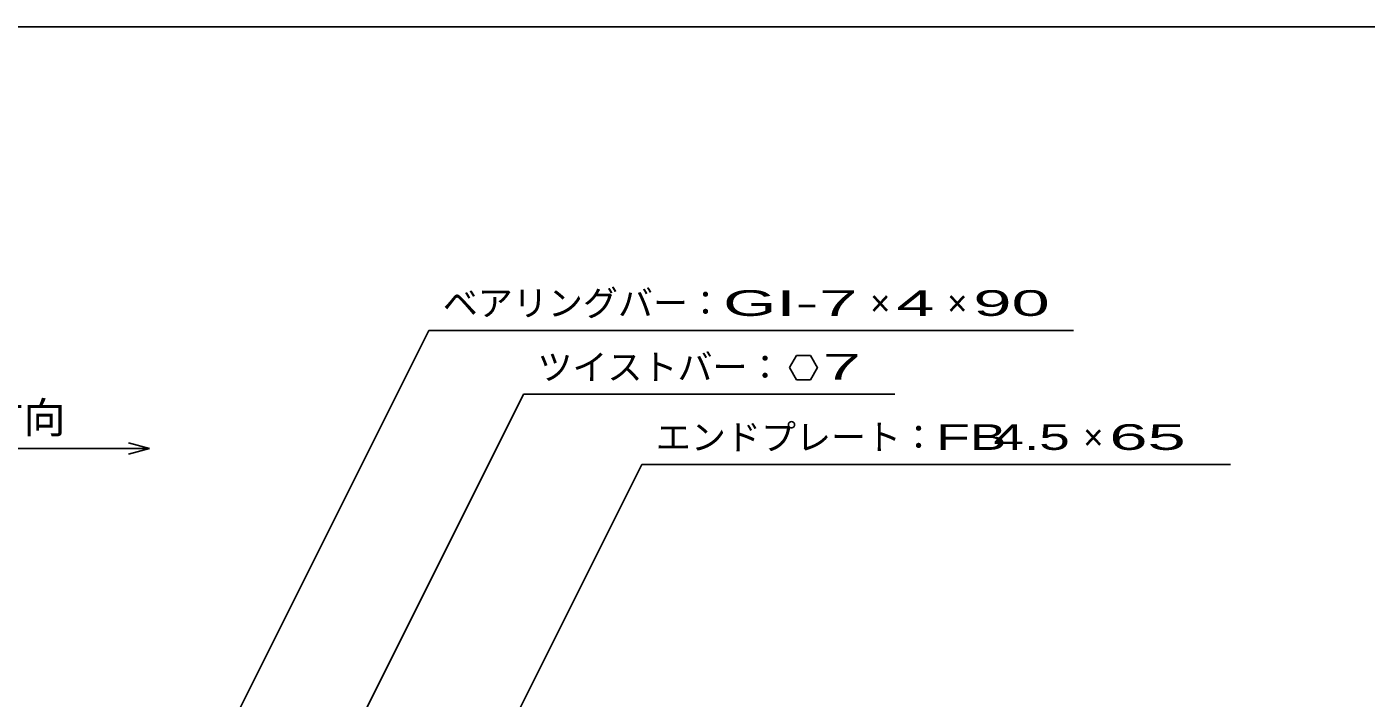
# Model space of a CAD drawing. Units: millimetres, scale not verified. Extents: x -1456 to 1385, y -1026 to 843.
# Drawn here: x -993 to -228, y 460 to 843 of the extents above; entities that cross this region are included whole.
import ezdxf
from ezdxf.enums import TextEntityAlignment as Align

# ---------------------------------------------------------------- set-up
doc = ezdxf.new("R2010")
doc.units = ezdxf.units.MM
doc.header["$LTSCALE"] = 8
doc.layers.add('0_2', color=150, linetype='Continuous', lineweight=25)
doc.layers.add('22', color=4, linetype='Continuous', lineweight=25)
doc.styles.add('ベクトル', font='')
doc.styles.get('ベクトル').set_extended_font_data('ベクトル')

msp = doc.modelspace()

# ---------------------------------------------------------------- linework, layer by layer
at = {"layer": '0_2'}
msp.add_line((-1383.2, 842.8), (1384.8, 842.8), dxfattribs=at)
at = {"layer": '0_2', "color": 4}
for p, q in [((-923.082, 602.051), (-935.082, 605.251)), ((-1163.082, 602.051), (-923.082, 602.051)), ((-935.082, 598.851), (-923.082, 602.051))]:
    msp.add_line(p, q, dxfattribs=at)
at = {"layer": '22'}
for p, q in [((-910.4, 376), (-763.65, 669.5)), ((-763.65, 669.5), (-395.65, 669.5)), ((-553.65, 655.212), (-557.65, 648.284)), ((-545.65, 655.212), (-553.65, 655.212)), ((-541.65, 648.2), (-545.65, 655.212)), ((-557.65, 648.284), (-553.65, 641.356)), ((-545.65, 641.356), (-541.65, 648.284)), ((-553.65, 641.356), (-545.65, 641.356)), ((-825.65, 401), (-709.65, 633)), ((-709.65, 633), (-497.65, 633)), ((-719.75, 437.5), (-642, 593)), ((-642, 593), (-306, 593))]:
    msp.add_line(p, q, dxfattribs=at)

# ---------------------------------------------------------------- texts
at = {"layer": '0_2', "color": 2, "style": 'ベクトル'}
msp.add_text('車両進行方向', height=17.6, dxfattribs=at).set_placement((-1115.082, 619.651), align=Align.MIDDLE_LEFT)
at = {"layer": '22', "color": 2, "style": 'ベクトル'}
for s, p in [('ベアリングバー：', (-755.65, 685.1)), ('×', (-511.65, 685.1)), ('×', (-467.65, 685.1)), ('ツイストバー：', (-701.65, 648.6)), ('エンドプレート：', (-634, 608.6)), ('×', (-390, 608.6))]:
    msp.add_text(s, height=14.66, dxfattribs=at).set_placement(p, align=Align.MIDDLE_LEFT)
for s, width, p in [('GI-', 2, (-595.65, 685.1)), (' 7 ', 2, (-551.65, 685.1)), (' 4 ', 2, (-507.65, 685.1)), (' 90 ', 2, (-463.65, 685.1)), (' 7 ', 2, (-549.65, 648.684)), ('FB', 1.6, (-474, 608.6)), (' 4.5 ', 1.6, (-450, 608.6)), (' 65 ', 2, (-386, 608.6))]:
    msp.add_text(s, height=14.66, dxfattribs=dict(at, width=width)).set_placement(p, align=Align.MIDDLE_LEFT)

doc.saveas('drawing.dxf')
